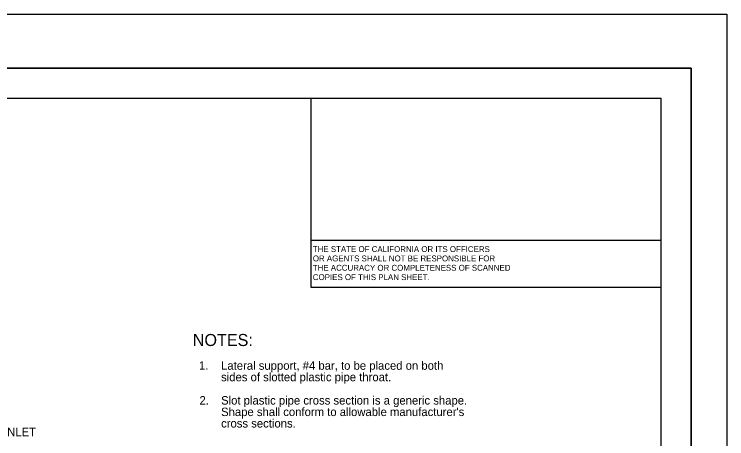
# Model space of a CAD drawing. Extents: x -894 to 866, y -476 to 714.
# Drawn here: x 275 to 866, y 361 to 714 of the extents above; entities that cross this region are included whole.
import ezdxf

# ---------------------------------------------------------------- set-up
doc = ezdxf.new("R2010")
doc.units = 0
for name, color, linetype in [('10 Sheet Format', 7, 'Continuous'), ('57 Undefined', 7, 'Continuous'), ('9 Profile Grid', 7, 'Continuous')]:
    doc.layers.add(name, color=color, linetype=linetype)

msp = doc.modelspace()

# ---------------------------------------------------------------- linework, layer by layer
at = {"layer": '10 Sheet Format'}
for p, q in [((-863.42, 668.96), (836.58, 668.96)), ((836.58, 668.96), (836.58, -431.04)), ((836.59, 668.97), (836.59, 668.97)), ((-813.45, 643.96), (811.55, 643.96)), ((521.55, 487.06), (521.55, 643.96)), ((811.55, -406.04), (811.55, 643.96)), ((811.55, 525.89), (521.55, 525.89)), ((811.55, 487.06), (521.55, 487.06))]:
    msp.add_line(p, q, dxfattribs=at)
msp.add_lwpolyline([(-863.42, -431.04), (836.58, -431.04), (836.58, 668.96), (-863.42, 668.96)], close=True, dxfattribs=at)
at = {"layer": '9 Profile Grid'}
msp.add_lwpolyline([(-894.04, 713.55), (865.96, 713.55), (865.96, -476.45), (-894.04, -476.45)], close=True, dxfattribs=at)

# ---------------------------------------------------------------- texts
at = {"layer": '10 Sheet Format'}
for s, p in [('THE STATE OF CALIFORNIA OR ITS OFFICERS', (522.88, 516.32)), ('OR AGENTS SHALL NOT BE RESPONSIBLE FOR', (522.88, 508.57)), ('THE ACCURACY OR COMPLETENESS OF SCANNED', (522.88, 500.82)), ('COPIES OF THIS PLAN SHEET.', (522.88, 493.07))]:
    msp.add_text(s, height=4.9, dxfattribs=at).set_placement(p)
at = {"layer": '57 Undefined'}
for s, height, p in [('NOTES:', 10, (423.39, 438.4)), ('1.', 7, (428.51, 418.8)), ('Lateral support, #4 bar, to be placed on both', 7, (446.84, 418.71)), ('sides of slotted plastic pipe throat.', 7, (446.84, 409.19)), ('2.', 7, (428.95, 389.83)), ('Slot plastic pipe cross section is a generic shape.', 7, (446.84, 389.84)), ("Shape shall conform to allowable manufacturer's", 7, (446.84, 380.31)), ('cross sections.', 7, (446.84, 370.79)), ('MANHOLE OR DRAINAGE INLET', 7, (149.9, 363.61))]:
    msp.add_text(s, height=height, dxfattribs=at).set_placement(p)

doc.saveas('drawing.dxf')
